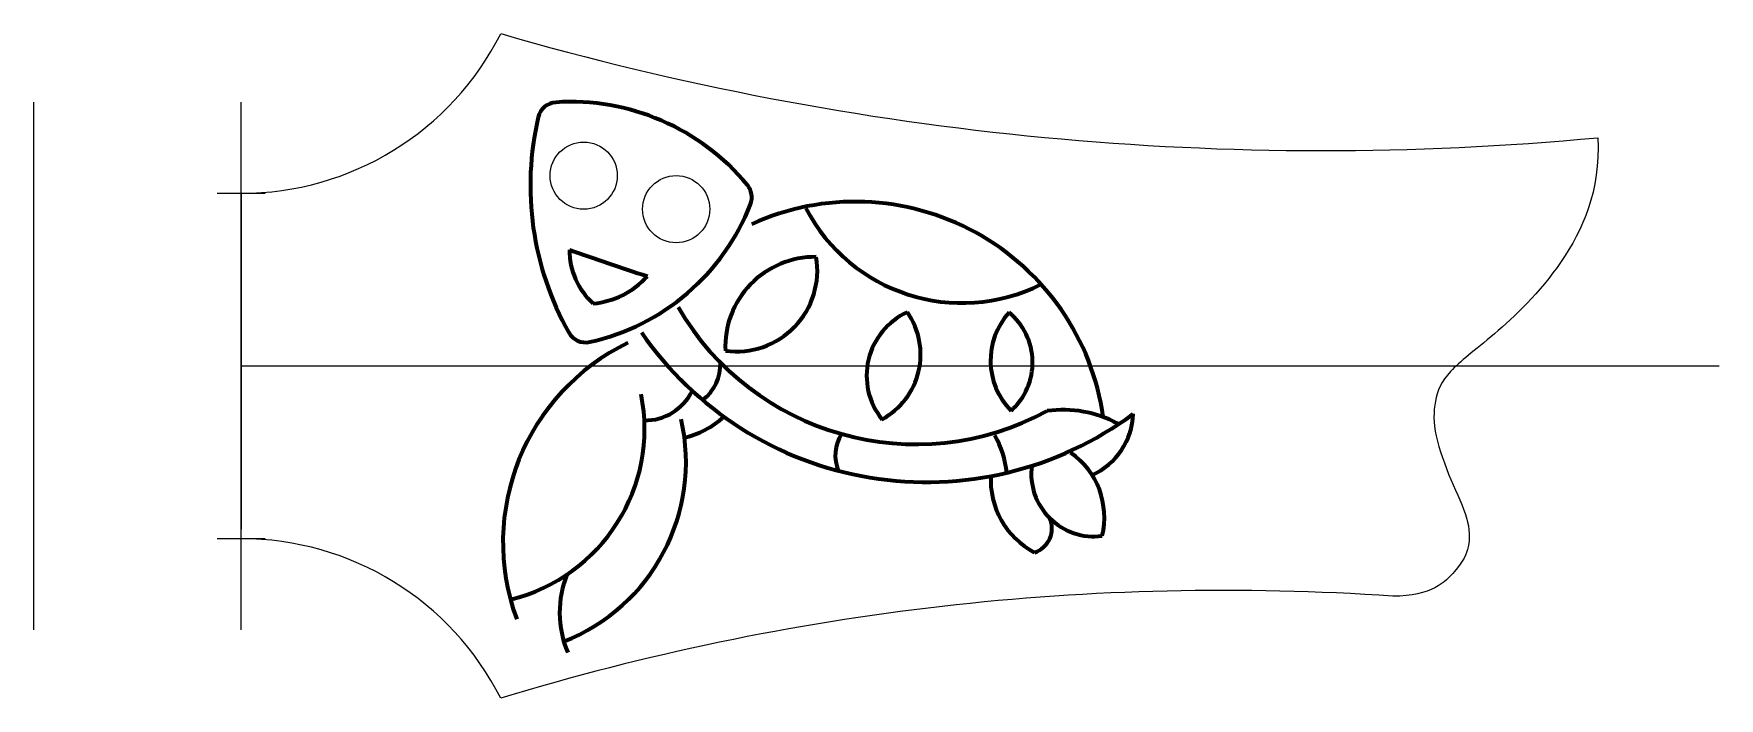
# Model space of a CAD drawing. Header units: millimetres. Extents: x -411 to 1471, y -165 to 1526.
# Drawn here: x 1295.1 to 1470.7, y 726 to 795.3 of the extents above; entities that cross this region are included whole.
import ezdxf

# ---------------------------------------------------------------- set-up
doc = ezdxf.new("R2010")
doc.units = ezdxf.units.MM
doc.layers.get('0').update_dxf_attribs({"linetype": 'CONTINUOUS', "lineweight": 25, "true_color": 0x000000})
for name, color, linetype, lineweight, true_color in [('frets', 7, 'CONTINUOUS', 13, 0x000000), ('guides', 252, 'CONTINUOUS', 25, 0xa0a0a4), ('headstock', 1, 'CONTINUOUS', 140, 0xff0000)]:
    doc.layers.add(name, color=color, linetype=linetype, lineweight=lineweight, true_color=true_color)

msp = doc.modelspace()

# ---------------------------------------------------------------- linework, layer by layer
msp.add_line((1316.68, 778.65), (1316.68, 743.65))
for centre, radius, start, end in [((1316.68, 808.95), 30.3, 270, 333.2103), ((1429.38, 1090.09), 306.98, 253.7983, 275.3522), ((1316.68, 712.35), 30.3, 26.7897, 90), ((1419, 479.8), 257.46, 86.0636, 107.001)]:
    msp.add_arc(centre, radius, start, end)
msp.add_open_spline([(1458.02, 784.44), (1458.29, 778.89), (1454.59, 770.74), (1446.69, 763.32), (1442.13, 760.04), (1440.89, 757.04), (1440.89, 753.62), (1442.68, 748.65), (1444.68, 744.65), (1444.68, 741.65), (1443.68, 739.65), (1440.68, 736.65), (1436.68, 736.65)], degree=3)
at = {"layer": 'frets'}
for p, q in [((1295.07, 733.15), (1295.07, 788.15)), ((1316.68, 733.15), (1316.68, 788.15)), ((1319.18, 778.65), (1314.18, 778.65)), ((1319.18, 742.65), (1314.18, 742.65))]:
    msp.add_line(p, q, dxfattribs=at)
at = {"layer": 'guides'}
msp.add_line((1470.68, 760.65), (1316.68, 760.65), dxfattribs=at)
at = {"layer": 'headstock', "lineweight": 15}
for centre in [(1352.37, 780.5), (1362, 777)]:
    msp.add_circle(centre, 3.5, dxfattribs=at)
at = {"layer": 'headstock'}
for centre, radius, start, end in [((1349.58, 786.14), 2, 93.736, 166.7713), ((1351.01, 764.31), 23.88, 39.5659, 93.736), ((1378.04, 779.46), 31.23, 166.7713, 209.3832), ((1367.88, 778.25), 2, 338.734, 39.5659), ((1347.93, 786.01), 23.41, 282.5229, 338.734), ((1391.81, 785.6), 18.38, 207.5023, 296.6048), ((1474.17, 1120.51), 368.94, 250.478, 251.8106), ((1358.38, 772.74), 7.5, 179.7477, 227.9194), ((1376.47, 762.67), 9.35, 89.2285, 182.6709), ((1368.26, 770.61), 8.45, 262.356, 9.5434), ((1352.55, 775.82), 8.69, 275.3045, 317.9184), ((1386.99, 781.14), 28.64, 210.0437, 298.5053), ((1389.11, 759.65), 7.27, 114.5291, 218.8306), ((1379.76, 761.86), 7.71, 298.5458, 34.814), ((1402.2, 761.22), 7.45, 137.7444, 224.5781), ((1392.38, 761.02), 6.76, 311.8934, 50.4292), ((1352.57, 765.11), 2, 209.3832, 282.5229), ((1361.95, 760.84), 4.67, 307.0002, 2.1312), ((1340.4, 754.1), 18.31, 283.7928, 11.4015), ((1358.75, 760.45), 5.47, 269.2583, 334.1303), ((1360.88, 761.85), 8.88, 282.1429, 313.2731), ((1402.25, 743.65), 12.43, 62.4349, 97.3474), ((1402.3, 755.93), 7.32, 294.5999, 357.9426), ((1342.93, 750.63), 20.1, 291.3967, 12.8507), ((1382.86, 751.32), 4.28, 148.2346, 201.8035), ((1386.35, 748.5), 10.14, 5.7748, 29.0225), ((1398.34, 744.86), 8.28, 346.5465, 54.6561), ((1405.54, 749.43), 6.55, 172.7893, 277.452), ((1403.31, 748.78), 8.54, 176.4935, 242.3039), ((1398.53, 743.71), 2.62, 288.0412, 24.2083)]:
    msp.add_arc(centre, radius, start, end, dxfattribs=at)
at = {"layer": 'headstock', "lineweight": 211}
for centre, radius, start, end in [((1380.66, 751.69), 26.09, 8.0156, 114.4268), ((1388.09, 784.63), 36.09, 214.5865, 306.611), ((1367.06, 742.28), 23.1, 115.8694, 200.3232), ((1360.59, 734.96), 10.73, 157.9486, 202.996)]:
    msp.add_arc(centre, radius, start, end, dxfattribs=at)

doc.saveas('drawing.dxf')
